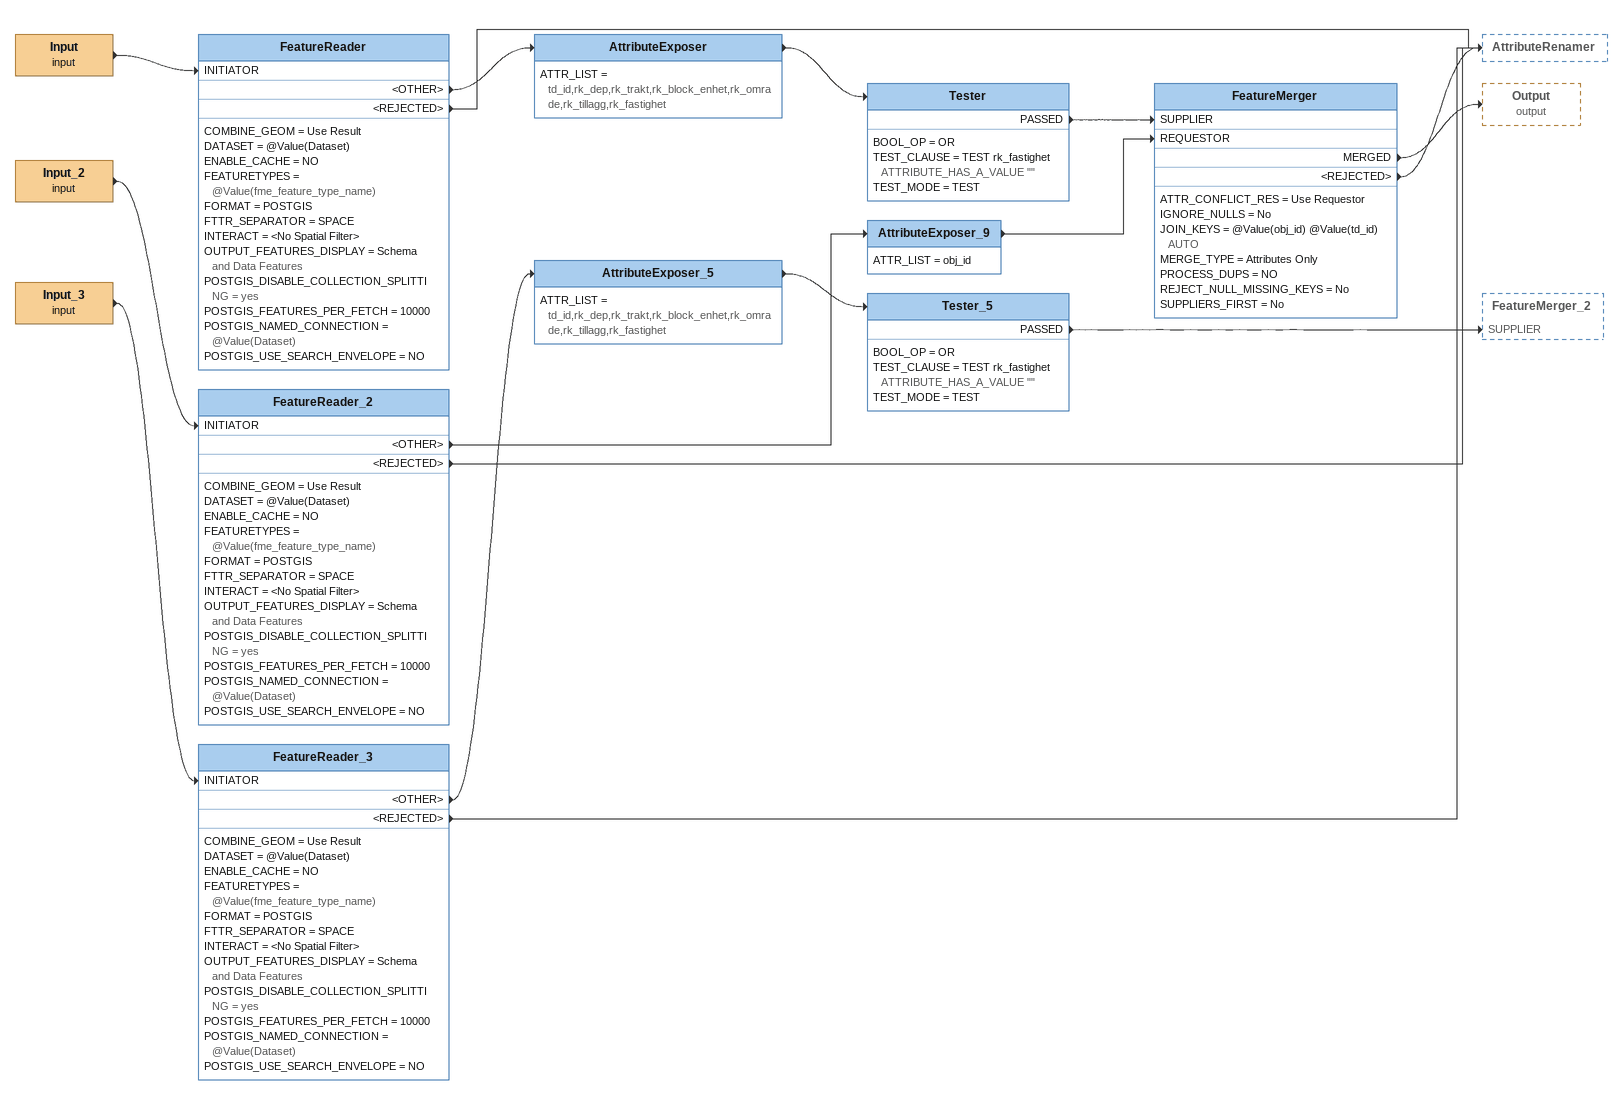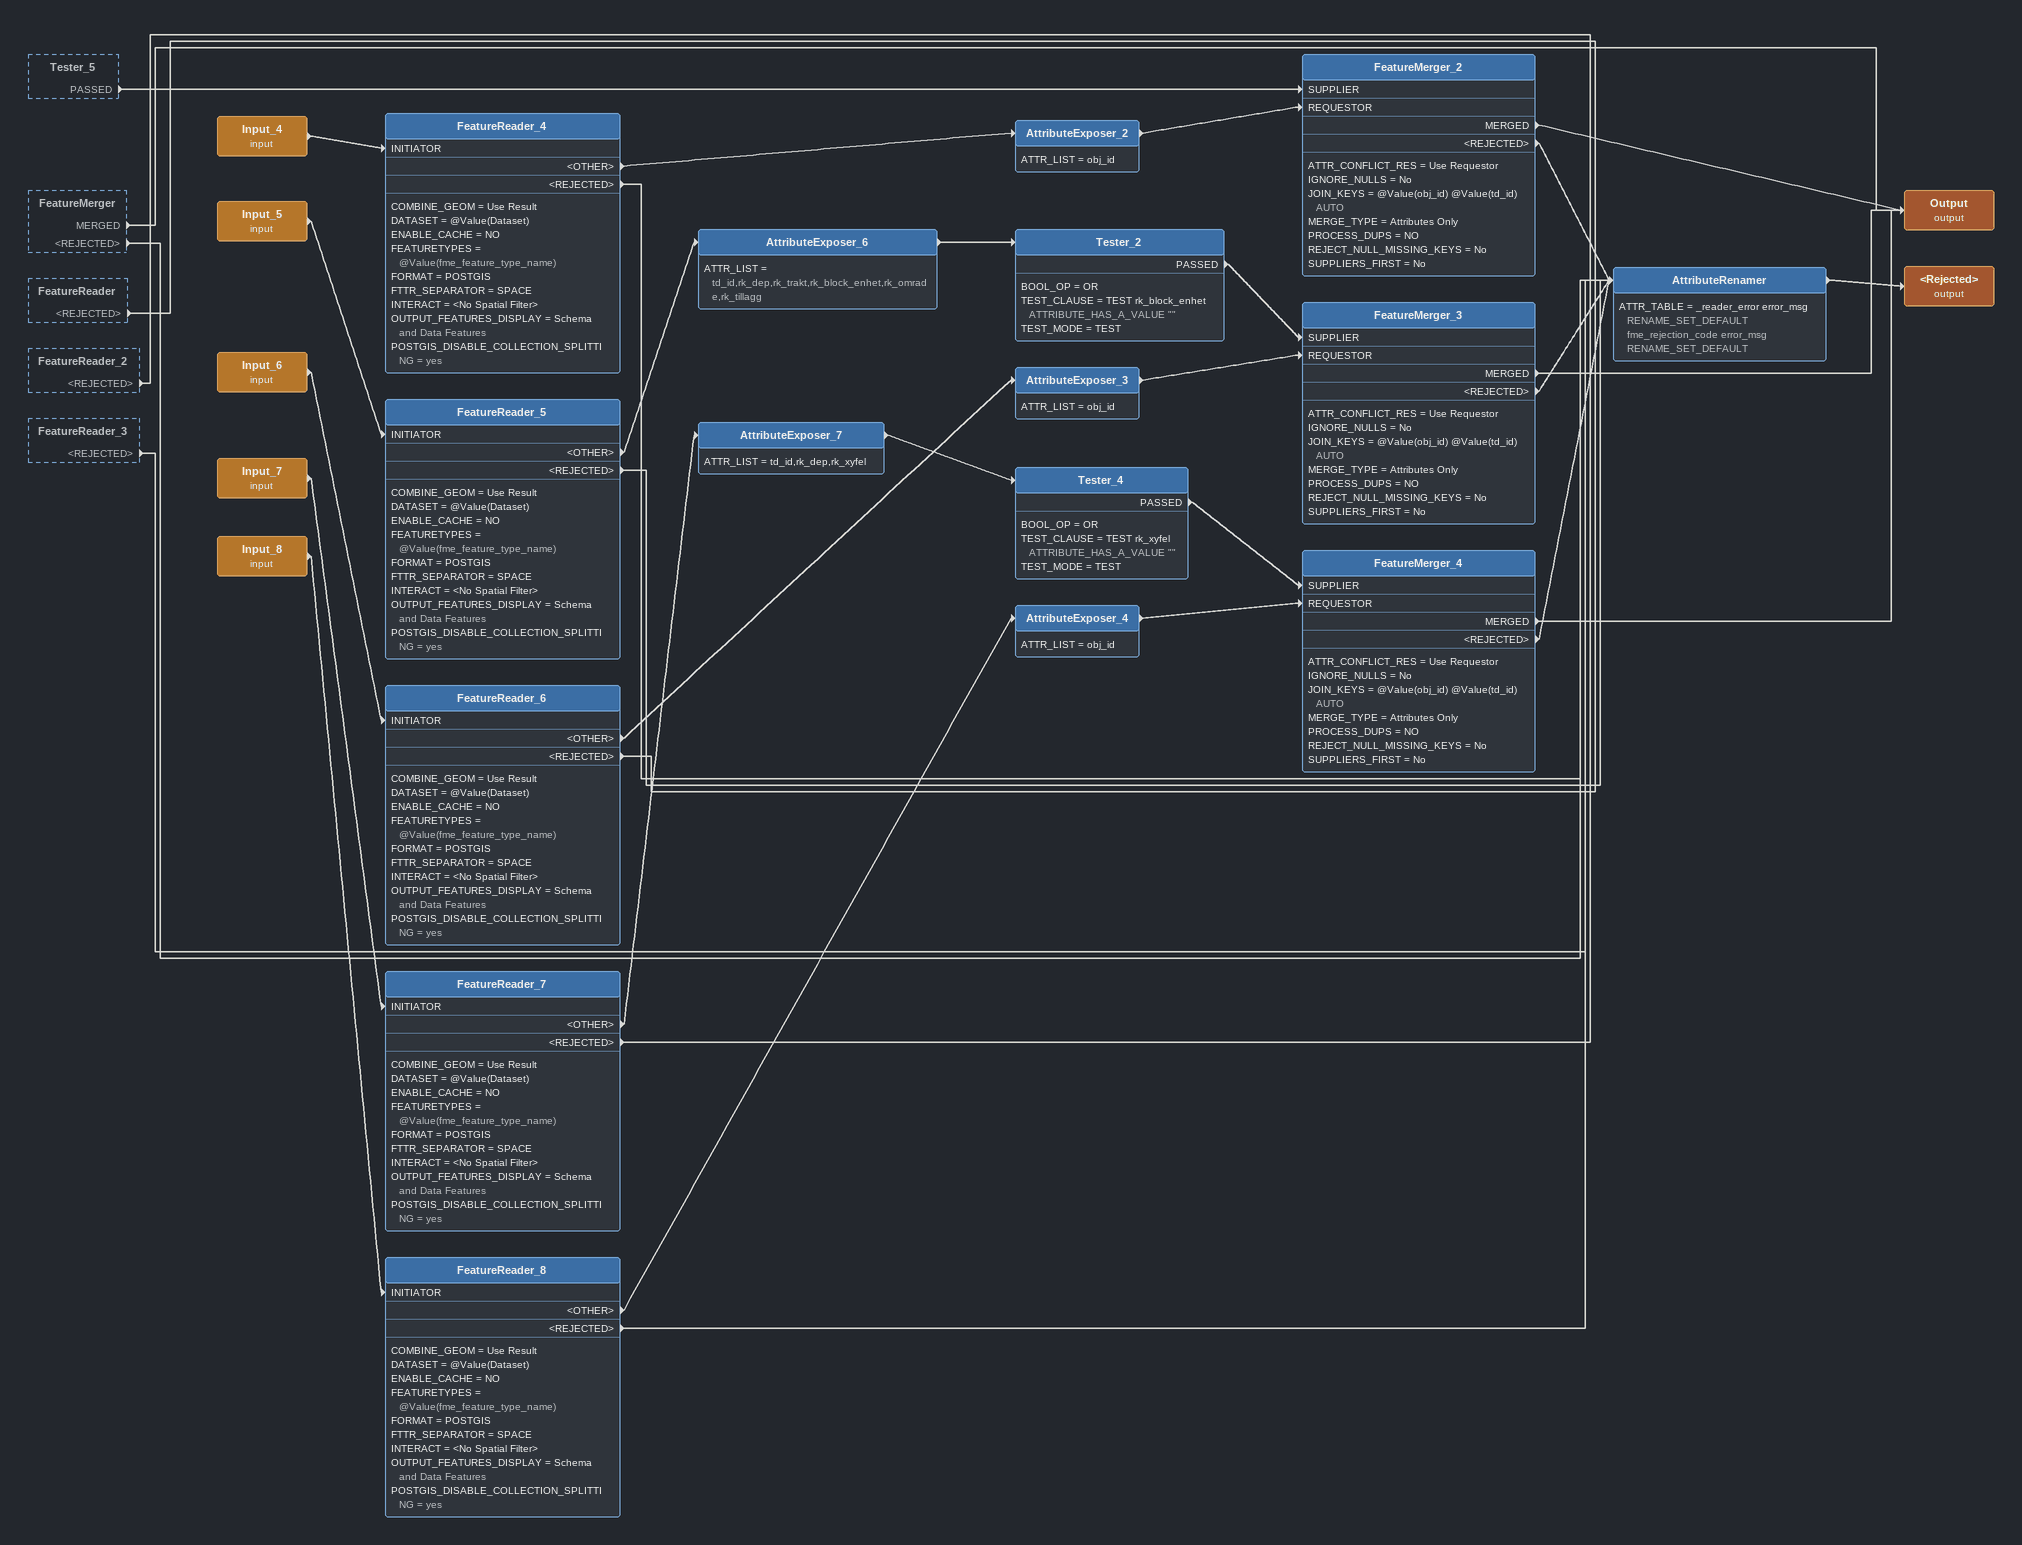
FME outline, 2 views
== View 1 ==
Input (input)
    -> FeatureReader [INITIATOR]
FeatureReader
    COMBINE_GEOM = Use Result
    DATASET = @Value(Dataset)
    ENABLE_CACHE = NO
    FEATURETYPES = @Value(fme_feature_type_name)
    FORMAT = POSTGIS
    FTTR_SEPARATOR = SPACE
    INTERACT = <No Spatial Filter>
    OUTPUT_FEATURES_DISPLAY = Schema and Data Features
    POSTGIS_DISABLE_COLLECTION_SPLITTING = yes
    POSTGIS_FEATURES_PER_FETCH = 10000
    POSTGIS_NAMED_CONNECTION = @Value(Dataset)
    POSTGIS_USE_SEARCH_ENVELOPE = NO
    <OTHER> -> AttributeExposer
    <REJECTED> -> AttributeRenamer
AttributeExposer
    ATTR_LIST = td_id,rk_dep,rk_trakt,rk_block_enhet,rk_omrade,rk_tillagg,rk_fastighet
    -> Tester
Tester
    BOOL_OP = OR
    TEST_CLAUSE = TEST rk_fastighet ATTRIBUTE_HAS_A_VALUE ""
    TEST_MODE = TEST
    PASSED -> FeatureMerger [SUPPLIER]
Input_2 (input)
    -> FeatureReader_2 [INITIATOR]
FeatureReader_2
    COMBINE_GEOM = Use Result
    DATASET = @Value(Dataset)
    ENABLE_CACHE = NO
    FEATURETYPES = @Value(fme_feature_type_name)
    FORMAT = POSTGIS
    FTTR_SEPARATOR = SPACE
    INTERACT = <No Spatial Filter>
    OUTPUT_FEATURES_DISPLAY = Schema and Data Features
    POSTGIS_DISABLE_COLLECTION_SPLITTING = yes
    POSTGIS_FEATURES_PER_FETCH = 10000
    POSTGIS_NAMED_CONNECTION = @Value(Dataset)
    POSTGIS_USE_SEARCH_ENVELOPE = NO
    <OTHER> -> AttributeExposer_9
    <REJECTED> -> AttributeRenamer
AttributeExposer_9
    ATTR_LIST = obj_id
    -> FeatureMerger [REQUESTOR]
FeatureMerger
    ATTR_CONFLICT_RES = Use Requestor
    IGNORE_NULLS = No
    JOIN_KEYS = @Value(obj_id) @Value(td_id) AUTO
    MERGE_TYPE = Attributes Only
    PROCESS_DUPS = NO
    REJECT_NULL_MISSING_KEYS = No
    SUPPLIERS_FIRST = No
    MERGED -> Output (output)
    <REJECTED> -> AttributeRenamer
Input_3 (input)
    -> FeatureReader_3 [INITIATOR]
FeatureReader_3
    COMBINE_GEOM = Use Result
    DATASET = @Value(Dataset)
    ENABLE_CACHE = NO
    FEATURETYPES = @Value(fme_feature_type_name)
    FORMAT = POSTGIS
    FTTR_SEPARATOR = SPACE
    INTERACT = <No Spatial Filter>
    OUTPUT_FEATURES_DISPLAY = Schema and Data Features
    POSTGIS_DISABLE_COLLECTION_SPLITTING = yes
    POSTGIS_FEATURES_PER_FETCH = 10000
    POSTGIS_NAMED_CONNECTION = @Value(Dataset)
    POSTGIS_USE_SEARCH_ENVELOPE = NO
    <OTHER> -> AttributeExposer_5
    <REJECTED> -> AttributeRenamer
AttributeExposer_5
    ATTR_LIST = td_id,rk_dep,rk_trakt,rk_block_enhet,rk_omrade,rk_tillagg,rk_fastighet
    -> Tester_5
Tester_5
    BOOL_OP = OR
    TEST_CLAUSE = TEST rk_fastighet ATTRIBUTE_HAS_A_VALUE ""
    TEST_MODE = TEST
    PASSED -> FeatureMerger_2 [SUPPLIER]

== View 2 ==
Tester_5 [outside]
    PASSED -> FeatureMerger_2 [SUPPLIER]
FeatureMerger [outside]
    MERGED -> Output (output)
    <REJECTED> -> AttributeRenamer
FeatureReader [outside]
    <REJECTED> -> AttributeRenamer
FeatureReader_2 [outside]
    <REJECTED> -> AttributeRenamer
FeatureReader_3 [outside]
    <REJECTED> -> AttributeRenamer
Input_4 (input)
    -> FeatureReader_4 [INITIATOR]
FeatureReader_4
    COMBINE_GEOM = Use Result
    DATASET = @Value(Dataset)
    ENABLE_CACHE = NO
    FEATURETYPES = @Value(fme_feature_type_name)
    FORMAT = POSTGIS
    FTTR_SEPARATOR = SPACE
    INTERACT = <No Spatial Filter>
    OUTPUT_FEATURES_DISPLAY = Schema and Data Features
    POSTGIS_DISABLE_COLLECTION_SPLITTING = yes
    <OTHER> -> AttributeExposer_2
    <REJECTED> -> AttributeRenamer
AttributeExposer_2
    ATTR_LIST = obj_id
    -> FeatureMerger_2 [REQUESTOR]
FeatureMerger_2
    ATTR_CONFLICT_RES = Use Requestor
    IGNORE_NULLS = No
    JOIN_KEYS = @Value(obj_id) @Value(td_id) AUTO
    MERGE_TYPE = Attributes Only
    PROCESS_DUPS = NO
    REJECT_NULL_MISSING_KEYS = No
    SUPPLIERS_FIRST = No
    MERGED -> Output (output)
    <REJECTED> -> AttributeRenamer
Input_5 (input)
    -> FeatureReader_5 [INITIATOR]
FeatureReader_5
    COMBINE_GEOM = Use Result
    DATASET = @Value(Dataset)
    ENABLE_CACHE = NO
    FEATURETYPES = @Value(fme_feature_type_name)
    FORMAT = POSTGIS
    FTTR_SEPARATOR = SPACE
    INTERACT = <No Spatial Filter>
    OUTPUT_FEATURES_DISPLAY = Schema and Data Features
    POSTGIS_DISABLE_COLLECTION_SPLITTING = yes
    <OTHER> -> AttributeExposer_6
    <REJECTED> -> AttributeRenamer
AttributeExposer_6
    ATTR_LIST = td_id,rk_dep,rk_trakt,rk_block_enhet,rk_omrade,rk_tillagg
    -> Tester_2
Tester_2
    BOOL_OP = OR
    TEST_CLAUSE = TEST rk_block_enhet ATTRIBUTE_HAS_A_VALUE ""
    TEST_MODE = TEST
    PASSED -> FeatureMerger_3 [SUPPLIER]
Input_6 (input)
    -> FeatureReader_6 [INITIATOR]
FeatureReader_6
    COMBINE_GEOM = Use Result
    DATASET = @Value(Dataset)
    ENABLE_CACHE = NO
    FEATURETYPES = @Value(fme_feature_type_name)
    FORMAT = POSTGIS
    FTTR_SEPARATOR = SPACE
    INTERACT = <No Spatial Filter>
    OUTPUT_FEATURES_DISPLAY = Schema and Data Features
    POSTGIS_DISABLE_COLLECTION_SPLITTING = yes
    <OTHER> -> AttributeExposer_3
    <REJECTED> -> AttributeRenamer
AttributeExposer_3
    ATTR_LIST = obj_id
    -> FeatureMerger_3 [REQUESTOR]
FeatureMerger_3
    ATTR_CONFLICT_RES = Use Requestor
    IGNORE_NULLS = No
    JOIN_KEYS = @Value(obj_id) @Value(td_id) AUTO
    MERGE_TYPE = Attributes Only
    PROCESS_DUPS = NO
    REJECT_NULL_MISSING_KEYS = No
    SUPPLIERS_FIRST = No
    MERGED -> Output (output)
    <REJECTED> -> AttributeRenamer
Input_7 (input)
    -> FeatureReader_7 [INITIATOR]
FeatureReader_7
    COMBINE_GEOM = Use Result
    DATASET = @Value(Dataset)
    ENABLE_CACHE = NO
    FEATURETYPES = @Value(fme_feature_type_name)
    FORMAT = POSTGIS
    FTTR_SEPARATOR = SPACE
    INTERACT = <No Spatial Filter>
    OUTPUT_FEATURES_DISPLAY = Schema and Data Features
    POSTGIS_DISABLE_COLLECTION_SPLITTING = yes
    <OTHER> -> AttributeExposer_7
    <REJECTED> -> AttributeRenamer
AttributeExposer_7
    ATTR_LIST = td_id,rk_dep,rk_xyfel
    -> Tester_4
Tester_4
    BOOL_OP = OR
    TEST_CLAUSE = TEST rk_xyfel ATTRIBUTE_HAS_A_VALUE ""
    TEST_MODE = TEST
    PASSED -> FeatureMerger_4 [SUPPLIER]
Input_8 (input)
    -> FeatureReader_8 [INITIATOR]
FeatureReader_8
    COMBINE_GEOM = Use Result
    DATASET = @Value(Dataset)
    ENABLE_CACHE = NO
    FEATURETYPES = @Value(fme_feature_type_name)
    FORMAT = POSTGIS
    FTTR_SEPARATOR = SPACE
    INTERACT = <No Spatial Filter>
    OUTPUT_FEATURES_DISPLAY = Schema and Data Features
    POSTGIS_DISABLE_COLLECTION_SPLITTING = yes
    <OTHER> -> AttributeExposer_4
    <REJECTED> -> AttributeRenamer
AttributeExposer_4
    ATTR_LIST = obj_id
    -> FeatureMerger_4 [REQUESTOR]
FeatureMerger_4
    ATTR_CONFLICT_RES = Use Requestor
    IGNORE_NULLS = No
    JOIN_KEYS = @Value(obj_id) @Value(td_id) AUTO
    MERGE_TYPE = Attributes Only
    PROCESS_DUPS = NO
    REJECT_NULL_MISSING_KEYS = No
    SUPPLIERS_FIRST = No
    MERGED -> Output (output)
    <REJECTED> -> AttributeRenamer
Output (output)
AttributeRenamer
    ATTR_TABLE = _reader_error error_msg RENAME_SET_DEFAULT  fme_rejection_code error_msg RENAME_SET_DEFAULT
    -> <Rejected> (output)
<Rejected> (output)
